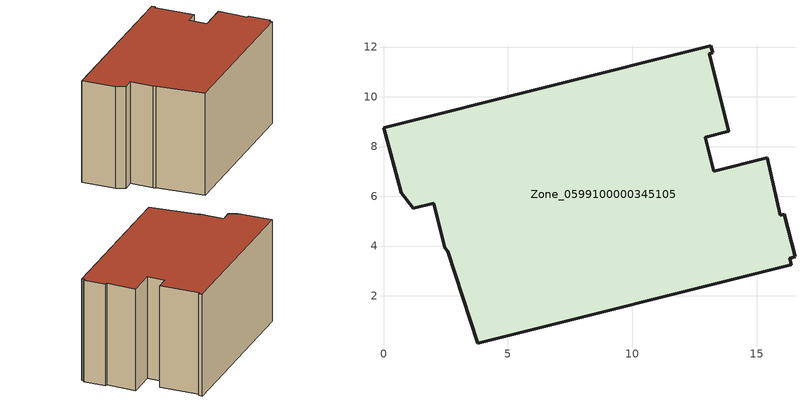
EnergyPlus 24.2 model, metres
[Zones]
Zone_0599100000345105
 floor ground (C_G): 2.46,3.93 2.01,5.73 1.19,5.53 0.71,6.13 0,8.75 13.16,12.06 13.24,11.77 13.09,11.73 13.88,8.62 12.92,8.38 13.27,7 15.42,7.54 15.95,5.23 16.11,5.28 16.54,3.56 16.33,3.51 16.39,3.26 3.8,0.09 2.58,3.79 z0
 wall outside (C_F): 12.92,8.38 13.88,8.62 13.09,11.73 13.24,11.77 13.16,12.06 0,8.75 0.71,6.13 1.19,5.53 2.01,5.73 2.46,3.93 2.58,3.79 3.8,0.09 16.39,3.26 16.33,3.51 16.54,3.56 16.11,5.28 15.95,5.23 15.42,7.54 13.27,7 12.92,8.38 z0:8.45
 roof outside (C_R): 3.8,0.09 16.39,3.26 16.33,3.51 16.54,3.56 16.11,5.28 15.95,5.23 15.42,7.54 13.27,7 12.92,8.38 13.88,8.62 13.09,11.73 13.24,11.77 13.16,12.06 0,8.75 0.71,6.13 1.19,5.53 2.01,5.73 2.46,3.93 2.58,3.79 z8.45
[BUILDING]
Pand.0599100000345105: North Axis=0; Terrain=City; Loads Convergence Tolerance Value=0.04; Temperature Convergence Tolerance Value=0.4; Solar Distribution=FullExterior; Maximum Number of Warmup Days=25; Minimum Number of Warmup Days=1
[Site:Location]
Rotterdam.The.Hague.AP_ZH_NLD Design_Conditions: Latitude=51.96; Longitude=4.45; Time Zone=1; Elevation=-4.5
[SITE:GROUNDTEMPERATURE:BUILDINGSURFACE]
18, 18, 18, 18, 18, 18, 18, 18, 18, 18, 18, 18
[MATERIAL] Thermal Absorptance=0.9; Solar Absorptance=0.7; Visible Absorptance=0.7
Name | Roughness | Thickness | Conductivity | Density | Specific Heat
G.D.1992-2005 | MediumSmooth | 0.15 | 0.06 | 540 | 1210
F.D.1992-2005 | Rough | 0.3 | 0.12 | 1920 | 840
R.D.1992-2005 | MediumRough | 0.2 | 0.08 | 1500 | 1000
[CONSTRUCTION]
C_G: G.D.1992-2005
C_F: F.D.1992-2005
C_R: R.D.1992-2005
[ZONE]
Zone_0599100000345105: Type=1; Multiplier=1; Ceiling Height=Autocalculate; Volume=Autocalculate; Floor Area=autocalculate; Part of Total Floor Area=Yes
[ZONEINFILTRATION:DESIGNFLOWRATE]
Infil_Zone_0599100000345105: Zone or ZoneList or Space or SpaceList=Zone_0599100000345105; Schedule=AlwaysOn; Design Flow Rate Calculation Method=Flow/Area; Flow Rate per Floor Area=0.0021; Constant Term Coefficient=1; Temperature Term Coefficient=0; Velocity Term Coefficient=0; Velocity Squared Term Coefficient=0
[HVACTEMPLATE:ZONE:IDEALLOADSAIRSYSTEM]
Zone_0599100000345105: Maximum Heating Supply Air Temperature=50; Minimum Cooling Supply Air Temperature=13; Maximum Heating Supply Air Humidity Ratio=0.0156; Minimum Cooling Supply Air Humidity Ratio=0.0077; Heating Limit=NoLimit; Cooling Limit=NoLimit; Dehumidification Control Type=ConstantSensibleHeatRatio; Cooling Sensible Heat Ratio=0.7; Dehumidification Setpoint=60; Humidification Control Type=None; Humidification Setpoint=30; Outdoor Air Method=None; Outdoor Air Flow Rate per Person=0.00944; Outdoor Air Flow Rate per Zone Floor Area=0; Outdoor Air Flow Rate per Zone=0; Demand Controlled Ventilation Type=None; Outdoor Air Economizer Type=NoEconomizer; Heat Recovery Type=None; Sensible Heat Recovery Effectiveness=0.7; Latent Heat Recovery Effectiveness=0.65
[ZONECONTROL:THERMOSTAT]
ThermostatControl_Zone_0599100000345105: Zone or ZoneList=Zone_0599100000345105; Control Type Schedule=DualSetpointControlType; Control 1=Thermostat_Zone_0599100000345105; Temperature Difference Between Cutout And Setpoint=0
[THERMOSTATSETPOINT:DUALSETPOINT]
Thermostat_Zone_0599100000345105: Heating Setpoint Temperature Schedule=HeatingSetpoint_Zone_0599100000345105; Cooling Setpoint Temperature Schedule=CoolingSetpoint_Zone_0599100000345105
[SCHEDULE:COMPACT]
HeatingSetpoint_Zone_0599100000345105: Through: 12/31, For: AllDays, Until: 24:00, 21
CoolingSetpoint_Zone_0599100000345105: Through: 12/31, For: AllDays, Until: 24:00, 24
DualSetpointControlType: Through: 12/31, For: AllDays, Until: 24:00, 4
AlwaysOn: Through: 12/31, For: AllDays, Until: 24:00, 1
